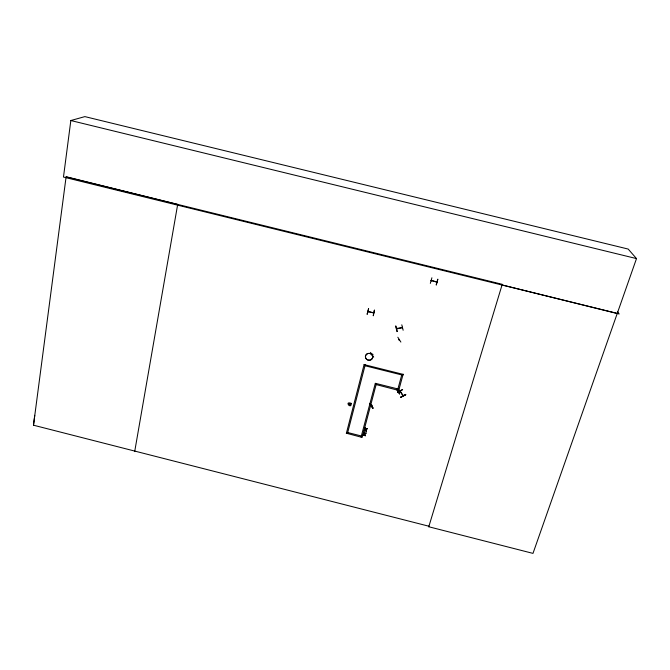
<?xml version="1.0" encoding="UTF-8"?>
<svg xmlns="http://www.w3.org/2000/svg" width="670" height="670" viewBox="0 0 670 670"><rect width="100%" height="100%" fill="white"/><g stroke="black" fill="none" stroke-linecap="round" stroke-linejoin="round"><path stroke-width="1" d="M405.618 394.379L400.61 397.168L405.769 394.722M402.988 395.116L402.972 395.87L400.091 391.213M402.645 389.722L397.469 392.185L402.519 389.53M402.854 375.217L364.983 365.736M376.13 384.58L398.717 390.434L403.139 374.187M401.749 374.94L397.905 388.96M396.69 389.136L399.613 393.767M400.3 391.598L400.074 390.953M399.01 389.236L375.3 383.29M397.93 391.255L398.072 391.732L398.064 391.255M403.139 330.251L401.799 324.824M398.047 391.464L397.729 391.682M398.055 391.707L397.578 391.447M400.878 342.077L397.829 337.253M402.444 327.32L402.36 327.772L402.31 327.287M401.791 327.504L402.427 327.496M401.899 327.37L401.891 327.58M398.96 339.874L399.404 339.59M399.161 339.43L398.893 339.874M399.303 339.422L399.295 339.858M395.643 326.089L396.983 331.6M397.134 328.35L396.715 328.635M397.31 328.627L397.209 328.392M396.623 328.518L402.343 327.496M396.724 328.434L396.707 328.87L402.36 327.739M33.5 425.207L66.087 176.947L502.249 284.315L428.775 526.754L428.934 526.235L33.5 425.207L34.723 415.333M70.836 120.533L63.474 177.048L617.271 313.384L636.5 258.587L628.184 249.064L84.881 116.614L70.836 120.533L636.5 258.587M372.721 408.256L369.765 403.608M376.398 383.567L362.143 437.426L346.382 433.23M372.017 405.291L371.54 405.894M371.548 405.417L371.624 405.878M371.44 405.735L371.967 405.258M364.689 430.785C363.542 431.438 366.658 428.574 366.113 431.279L366.532 431.388L365.954 429.822L367.235 428.582L365.786 429.47L364.957 428.013L365.502 429.688L364.957 428.013M366.113 431.279L365.686 429.906M364.614 433.892L366.055 433.004L364.614 433.892L363.776 432.435L364.178 432.669M366.791 428.473L367.21 428.716M366.532 431.388L365.971 429.688L367.235 428.582M365.786 429.47L365.376 428.113M364.932 435.693L365.376 435.676L364.514 434.319L363.5 435.332C361.616 435.282 366.833 432.477 363.056 435.224M369.991 403.399L372.947 408.13M363.5 435.332L363.073 435.09M361.097 436.957L375.275 383.466M361.356 435.986L347.705 432.527M373.701 357.077L370.46 352.403M372.755 354.162L372.277 354.765M372.277 354.304L372.838 354.497L372.202 354.413M134.687 451.605L177.684 204.417L66.121 176.729M365.25 364.706L347.454 433.507M373.659 312.689L373.567 313.099L373.617 312.622M346.34 433.431L364.145 364.43M374.413 310.118L373.257 315.805L374.396 310.21M373.215 312.513L373.048 312.714M368.441 311.743L368.483 311.307M367.964 311.684L368.039 311.408M367.16 314.255L368.609 308.644L367.168 314.155M431.907 277.782L430.324 283.385M436.346 282.028L436.413 282.036M436.245 284.934L437.837 279.156L436.27 284.851M428.859 526.218L428.708 526.737L532.985 553.386L617.271 313.384M403.164 395.702L400.266 391.121M372.168 354.606L372.729 354.296M364.673 430.919L365.669 430.031M395.92 326.014L397.276 331.55M364.22 430.802L365.519 429.554M366.055 433.004L364.798 434.11L365.351 435.802M397.578 391.674L397.963 391.481M372.989 408.022L369.74 403.633M431.664 280.889L431.698 280.454M399.622 393.851L396.665 389.061L399.571 393.901M431.279 280.529L436.982 281.953M436.873 282.187L436.949 281.743M372.612 357.696A3.668 3.442 10.2 0 0 368.031 353.475A3.668 3.442 10.2 0 0 366.532 359.237A3.668 3.442 10.2 0 0 372.612 357.696A3.652 3.425 10.2 0 0 368.039 353.484A3.652 3.425 10.2 0 0 366.54 359.229A3.652 3.425 10.2 0 0 372.595 357.688L372.646 357.696M436.941 282.171L431.145 280.378M502.065 284.943L619.164 314.004L617.455 311.374M364.12 364.597L403.131 374.363M364.932 428.138L365.359 428.247M366.13 431.153L366.549 431.254M367.972 311.416L373.634 312.856L367.922 311.609M431.195 280.822L431.204 280.395M370.016 403.373L372.972 408.139M405.777 394.764L400.744 397.411M363.776 432.435L364.329 434.11M364.204 432.544L364.631 433.766M351.264 403.407C351.499 409.956 343.836 400.811 351.189 403.315M348.844 403.633L349.137 404.956L350.552 404.73L350.259 403.407L348.844 403.633"/></g></svg>
